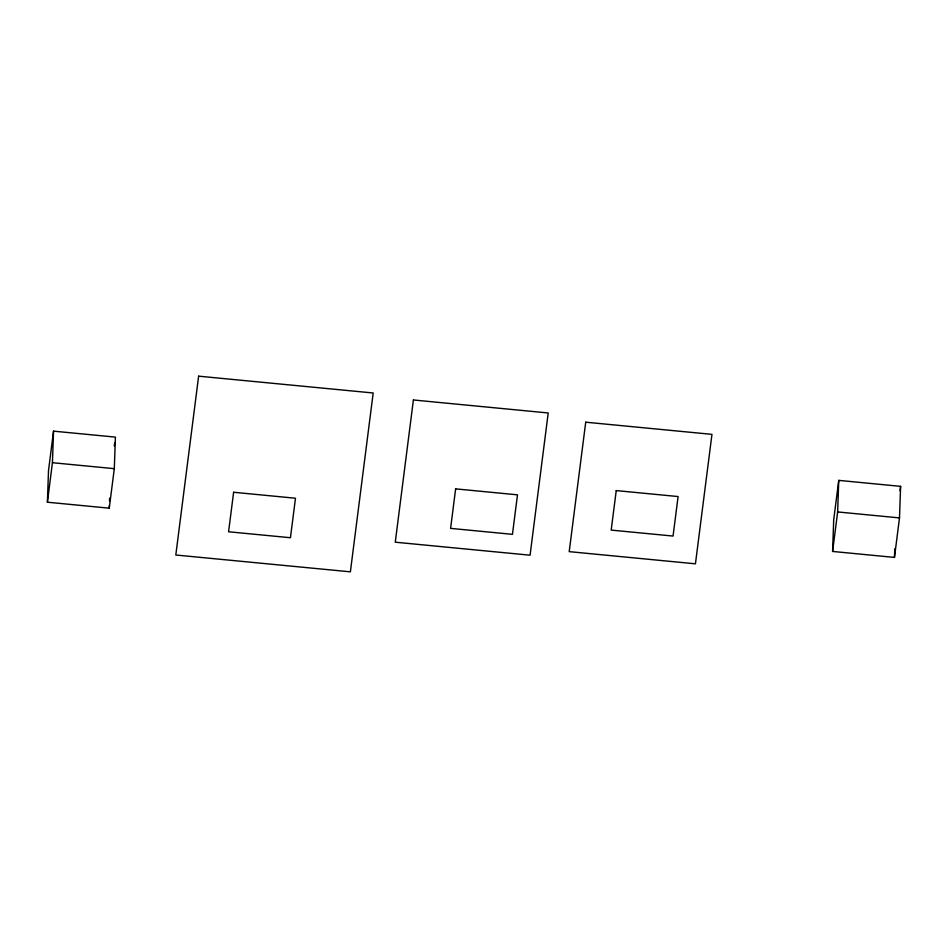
<?xml version="1.0" encoding="UTF-8"?>
<svg xmlns="http://www.w3.org/2000/svg" width="948" height="948" viewBox="0 0 948 948"><rect width="100%" height="100%" fill="white"/><g stroke="black" fill="none" stroke-linecap="round" stroke-linejoin="round"><path stroke-width="1.42" d="M47.4 502.215L48.502 470.658L53.538 431.15L115.407 437.111L114.305 468.668L109.257 508.175L47.4 502.215L52.436 462.707L53.538 431.15M109.257 508.175L109.364 505.308M109.506 501.006L109.613 498.138M832.593 551.44L833.695 519.883L838.743 480.375L900.6 486.348L899.498 517.904L894.462 557.412L832.593 551.44L837.641 511.944L838.743 480.375M894.462 557.412L894.758 548.797M114.281 445.892L114.649 442.965M900.043 490.732L900.6 486.348M837.641 511.944L899.498 517.904M52.436 462.707L114.305 468.668M198.63 376.166L175.807 555.007L350.381 571.834L373.192 392.993L198.63 376.166M233.623 492.261L228.575 531.769L290.444 537.729L295.48 498.233L233.623 492.261M413.399 399.973L395.257 542.197L530.074 555.196L548.217 412.973L413.399 399.973M455.632 488.872L450.596 528.38L512.453 534.34L517.49 494.832L455.632 488.872M585.722 422.192L569.203 551.641L695.441 563.811L711.96 434.362L585.722 422.192M616.236 490.59L611.187 530.098L673.056 536.058L678.093 496.551L616.236 490.59"/></g></svg>
